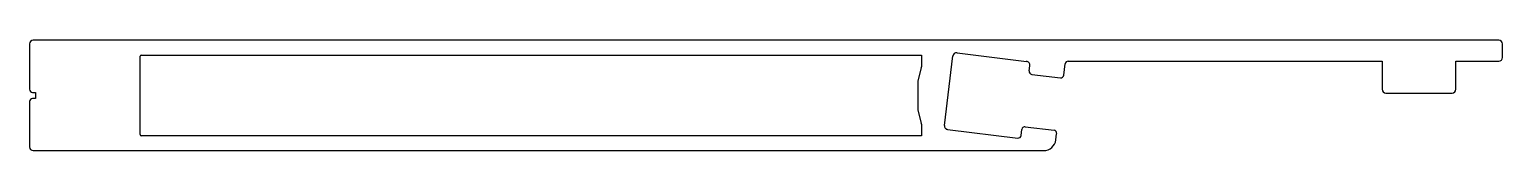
# Model space of a CAD drawing. Extents: x 1800 to 1920, y 1956 to 1965.
import ezdxf

# ---------------------------------------------------------------- set-up
doc = ezdxf.new("R2010")
doc.units = 0
doc.layers.get('0').update_dxf_attribs({"linetype": 'CONTINUOUS'})

msp = doc.modelspace()

# ---------------------------------------------------------------- linework, layer by layer
at = {"color": 0}
for p, q in [((1919.88, 1965.3), (1800.58, 1965.3)), ((1800.28, 1965), (1800.28, 1961.3)), ((1809.28, 1957.6), (1809.28, 1964)), ((1809.38, 1964.1), (1872.88, 1964.1)), ((1872.88, 1964.1), (1872.88, 1963.14)), ((1874.75, 1958.36), (1875.44, 1964.02)), ((1875.78, 1964.28), (1881.44, 1963.58)), ((1920.18, 1963.9), (1920.18, 1965)), ((1872.87, 1963.06), (1872.58, 1961.98)), ((1881.64, 1962.8), (1881.69, 1963.23)), ((1884.47, 1962.46), (1884.58, 1963.38)), ((1884.83, 1963.6), (1910.38, 1963.6)), ((1910.38, 1963.6), (1910.38, 1961.3)), ((1916.38, 1961.3), (1916.38, 1963.6)), ((1916.38, 1963.6), (1919.88, 1963.6)), ((1872.58, 1961.98), (1872.58, 1959.61)), ((1881.86, 1962.52), (1884.19, 1962.24)), ((1800.53, 1961.05), (1800.78, 1961.05)), ((1800.78, 1960.55), (1800.53, 1960.55)), ((1800.78, 1961.05), (1800.78, 1960.55)), ((1910.68, 1961), (1916.08, 1961)), ((1800.28, 1960.3), (1800.28, 1956.6)), ((1872.58, 1959.61), (1872.87, 1958.53)), ((1872.88, 1958.45), (1872.88, 1957.5)), ((1875.01, 1958.03), (1880.72, 1957.32)), ((1881, 1957.54), (1881.06, 1958.03)), ((1881.33, 1958.25), (1883.67, 1957.96)), ((1872.88, 1957.5), (1809.38, 1957.5)), ((1883.82, 1957.17), (1883.88, 1957.68)), ((1800.58, 1956.3), (1882.83, 1956.3))]:
    msp.add_line(p, q, dxfattribs=at)
for centre, radius, start, end in [((1800.58, 1965), 0.3, 90, 180), ((1919.88, 1965), 0.3, 0, 90), ((1809.38, 1964), 0.1, 90, 180), ((1875.74, 1963.98), 0.3, 83, 173), ((1872.58, 1963.14), 0.3, 345, 360), ((1881.4, 1963.29), 0.3, 350, 83), ((1881.89, 1962.77), 0.25, 173, 263), ((1884.83, 1963.35), 0.25, 90, 173), ((1919.88, 1963.9), 0.3, 270, 0), ((1884.22, 1962.49), 0.25, 263, 353), ((1800.53, 1961.3), 0.25, 180, 270), ((1800.53, 1960.3), 0.25, 90, 180), ((1910.68, 1961.3), 0.3, 180, 270), ((1916.08, 1961.3), 0.3, 270, 0), ((1872.58, 1958.45), 0.3, 0, 15), ((1875.05, 1958.32), 0.3, 173, 263), ((1881.3, 1958), 0.25, 83, 173), ((1809.38, 1957.6), 0.1, 180, 270), ((1880.75, 1957.57), 0.25, 263, 353), ((1882.83, 1957.3), 1, 270, 353), ((1883.64, 1957.71), 0.25, 353, 83), ((1800.58, 1956.6), 0.3, 180, 270)]:
    msp.add_arc(centre, radius, start, end, dxfattribs=at)

doc.saveas('drawing.dxf')
